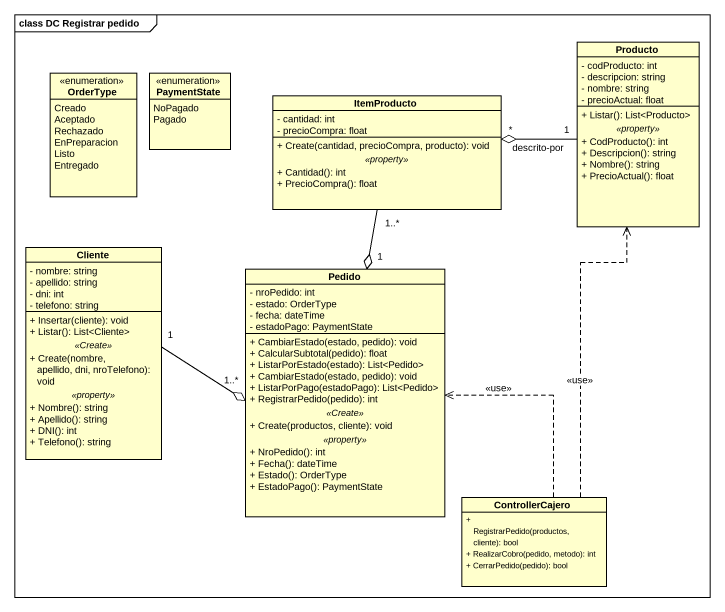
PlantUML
@startuml
mainframe class DC Registrar pedido
hide circle
hide empty members
skinparam classAttributeIconSize 0
class Producto {
  - codProducto: int
  - descripcion: string
  - nombre: string
  - precioActual: float
  --
  + Listar(): List<Producto>
  .. <<property>> ..
  + CodProducto(): int
  + Descripcion(): string
  + Nombre(): string
  + PrecioActual(): float
}
enum OrderType {
  Creado
  Aceptado
  Rechazado
  EnPreparacion
  Listo
  Entregado
}
enum PaymentState {
  NoPagado
  Pagado
}
class ItemProducto {
  - cantidad: int
  - precioCompra: float
  --
  + Create(cantidad, precioCompra, producto): void
  .. <<property>> ..
  + Cantidad(): int
  + PrecioCompra(): float
}
class Cliente {
  - nombre: string
  - apellido: string
  - dni: int
  - telefono: string
  --
  + Insertar(cliente): void
  + Listar(): List<Cliente>
  .. <<Create>> ..
  + Create(nombre, apellido, dni, nroTelefono): void
  .. <<property>> ..
  + Nombre(): string
  + Apellido(): string
  + DNI(): int
  + Telefono(): string
}
class Pedido {
  - nroPedido: int
  - estado: OrderType
  - fecha: dateTime
  - estadoPago: PaymentState
  --
  + CambiarEstado(estado, pedido): void
  + CalcularSubtotal(pedido): float
  + ListarPorEstado(estado): List<Pedido>
  + CambiarEstado(estado, pedido): void
  + ListarPorPago(estadoPago): List<Pedido>
  + RegistrarPedido(pedido): int
  .. <<Create>> ..
  + Create(productos, cliente): void
  .. <<property>> ..
  + NroPedido(): int
  + Fecha(): dateTime
  + Estado(): OrderType
  + EstadoPago(): PaymentState
}
class ControllerCajero {
  + RegistrarPedido(productos, cliente): bool
  + RealizarCobro(pedido, metodo): int
  + CerrarPedido(pedido): bool
}
Producto "1" -left-o "*" ItemProducto : descrito-por
ItemProducto "1..*" --o "1" Pedido
Cliente "1" -right-o "1..*" Pedido
ControllerCajero .up.> Producto : <<use>>
ControllerCajero .up.> Pedido : <<use>>
@enduml
